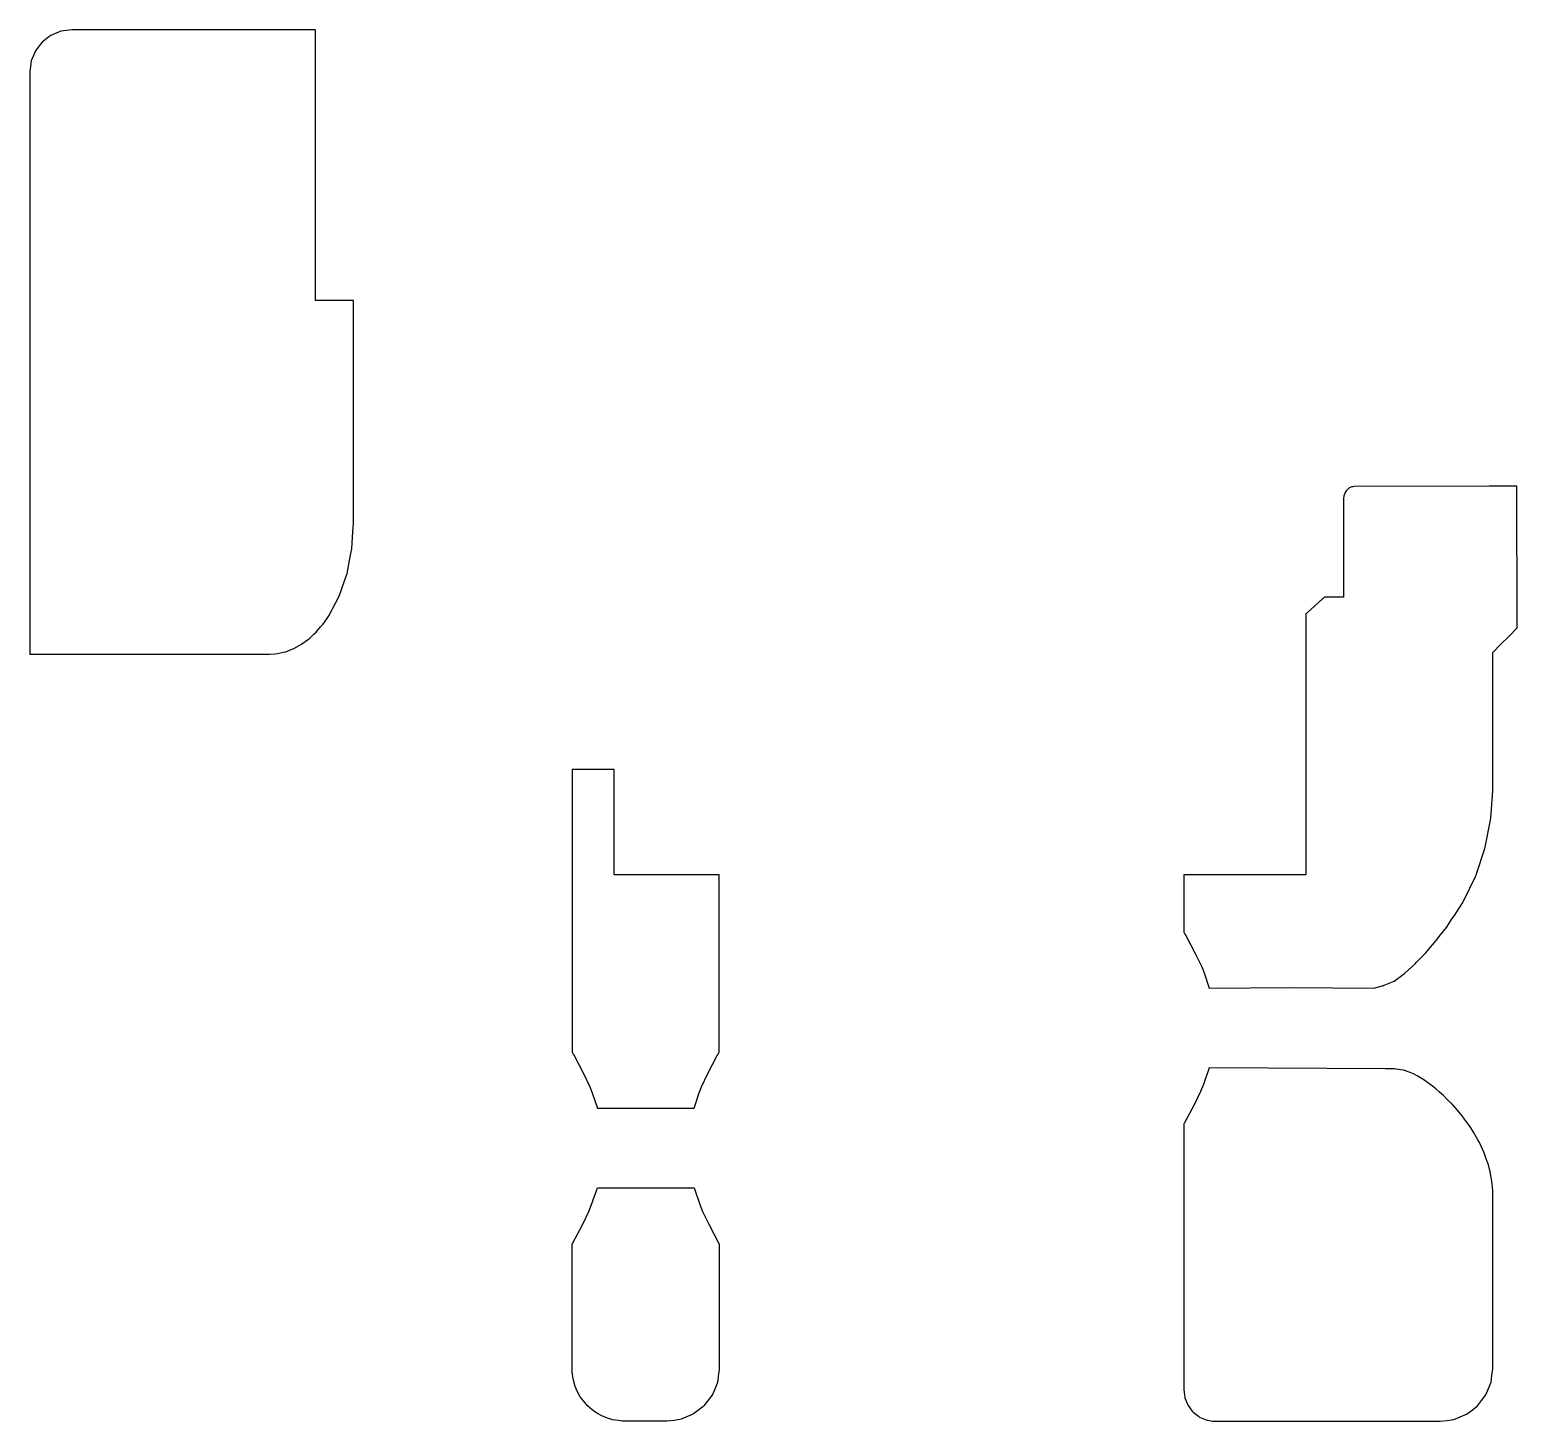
# Model space of a CAD drawing. Header units: metres. Extents: x 2.4 to 73.2, y -16 to 50.2.
import ezdxf

# ---------------------------------------------------------------- set-up
doc = ezdxf.new("R2010")
doc.units = ezdxf.units.M

msp = doc.modelspace()

# ---------------------------------------------------------------- linework, layer by layer
for p, q in [((2.986, 49.614), (2.91, 49.515)), ((3.301, 49.856), (2.986, 49.614)), ((3.4, 49.932), (3.301, 49.856)), ((3.767, 50.084), (3.4, 49.932)), ((3.882, 50.132), (3.767, 50.084)), ((4.276, 50.184), (3.882, 50.132)), ((4.4, 50.2), (4.276, 50.184)), ((6.718, 50.2), (4.4, 50.2)), ((6.896, 50.2), (6.718, 50.2)), ((7.092, 50.2), (6.896, 50.2)), ((7.288, 50.2), (7.092, 50.2)), ((7.461, 50.2), (7.288, 50.2)), ((7.586, 50.2), (7.461, 50.2)), ((13.586, 50.2), (7.586, 50.2)), ((13.704, 50.2), (13.586, 50.2)), ((13.854, 50.2), (13.704, 50.2)), ((14.017, 50.2), (13.854, 50.2)), ((14.175, 50.2), (14.017, 50.2)), ((14.313, 50.2), (14.175, 50.2)), ((16, 50.2), (14.313, 50.2)), ((16, 46.389), (16, 50.2)), ((2.62, 49.085), (2.468, 48.718)), ((2.668, 49.2), (2.62, 49.085)), ((2.91, 49.515), (2.668, 49.2)), ((2.452, 48.594), (2.4, 48.2)), ((2.4, 48.2), (2.4, 45.916)), ((2.468, 48.718), (2.452, 48.594)), ((16, 45.2), (16, 46.389)), ((2.4, 45.916), (2.4, 44.844)), ((2.4, 44.844), (2.4, 44.001)), ((16, 44.868), (16, 45.2)), ((16, 44.124), (16, 44.868)), ((2.4, 44.001), (2.4, 43.973)), ((2.4, 43.973), (2.4, 43.944)), ((2.4, 43.944), (2.4, 43.135)), ((16, 43.753), (16, 44.124)), ((16, 43.037), (16, 43.753)), ((2.4, 43.135), (2.4, 43.103)), ((2.4, 43.103), (2.4, 42.566)), ((2.4, 42.566), (2.4, 41.76)), ((16, 42.568), (16, 43.037)), ((16, 41.927), (16, 42.568)), ((16, 42.568), (16, 42.568)), ((2.4, 41.76), (2.4, 41.092)), ((16, 41.295), (16, 41.927)), ((2.4, 41.092), (2.4, 40.589)), ((16, 40.775), (16, 41.295)), ((2.4, 40.589), (2.4, 38.5)), ((16, 39.909), (16, 40.775)), ((16, 39.552), (16, 39.909)), ((16, 38.37), (16, 39.552)), ((2.4, 38.5), (2.4, 37.905)), ((16, 37.319), (16, 38.37)), ((2.4, 37.905), (2.4, 37.479)), ((2.4, 37.479), (2.4, 31.699)), ((16.685, 37.319), (16, 37.319)), ((17.8, 37.319), (16.685, 37.319)), ((17.8, 35.656), (17.8, 37.319)), ((17.8, 32.661), (17.8, 35.656)), ((17.8, 30.897), (17.8, 32.661)), ((2.4, 31.699), (2.4, 28.423)), ((17.8, 29.798), (17.8, 30.897)), ((17.8, 28.497), (17.8, 29.798)), ((2.4, 28.423), (2.4, 25.708)), ((17.8, 26.716), (17.8, 28.497)), ((65.086, 28.333), (65.051, 28.3)), ((65.144, 28.385), (65.086, 28.333)), ((65.187, 28.41), (65.144, 28.385)), ((65.249, 28.441), (65.187, 28.41)), ((65.298, 28.456), (65.249, 28.441)), ((65.336, 28.461), (65.298, 28.456)), ((65.398, 28.468), (65.336, 28.461)), ((65.4, 28.468), (65.398, 28.468)), ((71.829, 28.486), (65.4, 28.468)), ((73.147, 28.487), (71.829, 28.486)), ((73.16, 21.864), (73.147, 28.487)), ((64.903, 27.906), (64.9, 27.877)), ((64.9, 27.877), (64.9, 27.849)), ((64.9, 27.849), (64.9, 26.706)), ((64.915, 28.02), (64.903, 27.906)), ((64.924, 28.055), (64.915, 28.02)), ((64.958, 28.151), (64.924, 28.055)), ((64.976, 28.189), (64.958, 28.151)), ((65.024, 28.263), (64.976, 28.189)), ((65.051, 28.3), (65.024, 28.263)), ((17.723, 25.502), (17.775, 26.32)), ((17.775, 26.32), (17.8, 26.716)), ((64.9, 26.706), (64.9, 24.723)), ((2.4, 25.708), (2.4, 20.493)), ((17.649, 25.121), (17.723, 25.502)), ((17.496, 24.334), (17.649, 25.121)), ((17.375, 23.983), (17.496, 24.334)), ((64.9, 24.723), (64.9, 24.01)), ((17.126, 23.258), (17.375, 23.983)), ((64.9, 24.01), (64.9, 23.616)), ((64.9, 23.616), (64.9, 23.2)), ((16.628, 22.315), (16.964, 22.951)), ((16.964, 22.951), (17.126, 23.258)), ((63.868, 23.091), (63.181, 22.473)), ((63.913, 23.132), (63.868, 23.091)), ((63.955, 23.17), (63.913, 23.132)), ((63.973, 23.186), (63.955, 23.17)), ((63.988, 23.2), (63.973, 23.186)), ((64.594, 23.2), (63.988, 23.2)), ((64.9, 23.2), (64.594, 23.2)), ((16.338, 21.905), (16.534, 22.182)), ((16.534, 22.182), (16.628, 22.315)), ((63.101, 22.401), (63.1, 22.4)), ((63.1, 22.4), (63.1, 19.548)), ((63.104, 22.403), (63.101, 22.401)), ((63.108, 22.407), (63.104, 22.403)), ((63.115, 22.413), (63.108, 22.407)), ((63.123, 22.421), (63.115, 22.413)), ((63.133, 22.429), (63.123, 22.421)), ((63.156, 22.45), (63.133, 22.429)), ((63.181, 22.473), (63.156, 22.45)), ((15.686, 21.227), (15.913, 21.439)), ((15.913, 21.439), (16.022, 21.541)), ((16.022, 21.541), (16.235, 21.787)), ((16.235, 21.787), (16.338, 21.905)), ((72.387, 20.964), (72.771, 21.354)), ((72.771, 21.354), (73.154, 21.742)), ((73.154, 21.742), (73.155, 21.743)), ((73.155, 21.743), (73.16, 21.749)), ((73.155, 21.743), (73.155, 21.743)), ((73.16, 21.749), (73.16, 21.864)), ((14.064, 20.513), (14.192, 20.523)), ((14.192, 20.523), (14.454, 20.583)), ((14.454, 20.583), (14.58, 20.612)), ((14.58, 20.612), (14.837, 20.712)), ((14.837, 20.712), (14.961, 20.761)), ((14.961, 20.761), (15.21, 20.899)), ((15.21, 20.899), (15.331, 20.966)), ((15.331, 20.966), (15.57, 21.142)), ((15.57, 21.142), (15.686, 21.227)), ((72, 20.572), (72.387, 20.964)), ((72, 17.192), (72, 20.572)), ((2.4, 20.493), (10.084, 20.493)), ((10.084, 20.493), (13.8, 20.493)), ((13.8, 20.493), (14.064, 20.513)), ((63.1, 19.548), (63.1, 10)), ((72, 16.851), (72, 17.192)), ((72, 14.244), (72, 16.851)), ((28.526, 15), (28.2, 15)), ((28.2, 15), (28.2, 12.72)), ((30.2, 15), (28.526, 15)), ((30.2, 14.619), (30.2, 15)), ((30.2, 12.651), (30.2, 14.619)), ((71.991, 13.986), (72, 14.242)), ((72, 14.242), (72, 14.244)), ((72, 14.242), (72, 14.242)), ((71.924, 12.911), (71.991, 13.986)), ((71.903, 12.709), (71.924, 12.911)), ((28.2, 12.72), (28.2, 10.947)), ((30.2, 12.608), (30.2, 12.651)), ((30.2, 12.393), (30.2, 12.608)), ((30.2, 12.351), (30.2, 12.393)), ((30.2, 12.136), (30.2, 12.351)), ((30.2, 12.096), (30.2, 12.136)), ((30.2, 11.896), (30.2, 12.096)), ((71.656, 11.385), (71.868, 12.511)), ((71.868, 12.511), (71.903, 12.709)), ((30.2, 11.861), (30.2, 11.896)), ((30.2, 11.69), (30.2, 11.861)), ((30.2, 11.663), (30.2, 11.69)), ((30.2, 11.533), (30.2, 11.663)), ((30.2, 11.287), (30.2, 11.533)), ((71.622, 11.251), (71.656, 11.385)), ((28.2, 10.947), (28.2, 10.763)), ((28.2, 10.763), (28.2, 9.503)), ((30.2, 10), (30.2, 11.287)), ((71.226, 10.042), (71.622, 11.251)), ((31.445, 10), (30.2, 10)), ((35.2, 10), (31.445, 10)), ((35.2, 9.007), (35.2, 10)), ((60.883, 10), (57.3, 10)), ((57.3, 10), (57.3, 8.292)), ((60.937, 10), (60.883, 10)), ((62.253, 10), (60.937, 10)), ((63.1, 10), (62.253, 10)), ((70.621, 8.782), (71.178, 9.914)), ((71.178, 9.914), (71.204, 9.977)), ((71.204, 9.977), (71.226, 10.042)), ((28.2, 9.503), (28.2, 3.771)), ((35.2, 3.165), (35.2, 9.007)), ((70.175, 8.056), (70.536, 8.63)), ((70.536, 8.63), (70.6, 8.735)), ((70.6, 8.735), (70.609, 8.754)), ((70.609, 8.754), (70.621, 8.782)), ((57.3, 8.292), (57.3, 7.261)), ((69.791, 7.492), (70.067, 7.911)), ((70.067, 7.911), (70.175, 8.056)), ((57.3, 7.261), (57.353, 7.178)), ((57.353, 7.178), (57.395, 7.112)), ((57.395, 7.112), (57.842, 6.253)), ((69.308, 6.864), (69.509, 7.146)), ((69.509, 7.146), (69.791, 7.492)), ((68.809, 6.28), (68.947, 6.461)), ((68.947, 6.461), (69.308, 6.864)), ((57.842, 6.253), (58.149, 5.62)), ((67.988, 5.471), (68.304, 5.755)), ((68.304, 5.755), (68.371, 5.837)), ((68.371, 5.837), (68.809, 6.28)), ((58.149, 5.62), (58.26, 5.329)), ((58.26, 5.329), (58.5, 4.598)), ((67.309, 4.944), (67.728, 5.259)), ((67.728, 5.259), (67.803, 5.305)), ((67.803, 5.305), (67.988, 5.471)), ((58.5, 4.598), (62.429, 4.635)), ((62.429, 4.635), (66.331, 4.598)), ((66.331, 4.598), (66.512, 4.656)), ((66.512, 4.656), (66.786, 4.73)), ((66.786, 4.73), (66.813, 4.733)), ((66.813, 4.733), (66.836, 4.743)), ((66.836, 4.743), (67.309, 4.944)), ((28.2, 3.771), (28.2, 1.552)), ((35.2, 1.552), (35.2, 3.165)), ((28.2, 1.552), (28.253, 1.469)), ((28.253, 1.469), (28.295, 1.402)), ((35.105, 1.402), (35.147, 1.469)), ((35.147, 1.469), (35.2, 1.552)), ((28.295, 1.402), (28.742, 0.543)), ((34.658, 0.543), (35.105, 1.402)), ((58.5, 0.808), (58.229, 0.014)), ((66.9, 0.761), (58.5, 0.808)), ((67.321, 0.762), (66.9, 0.761)), ((67.381, 0.752), (67.321, 0.762)), ((67.756, 0.706), (67.381, 0.752)), ((28.742, 0.543), (29.049, -0.09)), ((34.351, -0.09), (34.658, 0.543)), ((58.229, 0.014), (58.098, -0.319)), ((68.066, 0.591), (67.756, 0.706)), ((68.225, 0.532), (68.066, 0.591)), ((68.399, 0.427), (68.225, 0.532)), ((68.712, 0.239), (68.399, 0.427)), ((68.714, 0.238), (68.712, 0.239)), ((68.716, 0.236), (68.714, 0.238)), ((69.014, 0.026), (68.716, 0.236)), ((69.19, -0.099), (69.014, 0.026)), ((29.049, -0.09), (29.16, -0.381)), ((29.16, -0.381), (29.4, -1.111)), ((34, -1.111), (34.24, -0.381)), ((34.24, -0.381), (34.351, -0.09)), ((34.24, -0.381), (34.24, -0.381)), ((58.098, -0.319), (57.803, -0.912)), ((69.3, -0.2), (69.19, -0.099)), ((69.448, -0.336), (69.3, -0.2)), ((69.574, -0.437), (69.448, -0.336)), ((69.649, -0.498), (69.574, -0.437)), ((69.834, -0.685), (69.649, -0.498)), ((70.078, -0.932), (69.834, -0.685)), ((29.4, -1.111), (30.514, -1.111)), ((30.514, -1.111), (34, -1.111)), ((57.803, -0.912), (57.313, -1.834)), ((70.085, -0.941), (70.078, -0.932)), ((70.094, -0.953), (70.085, -0.941)), ((70.319, -1.204), (70.094, -0.953)), ((70.466, -1.371), (70.319, -1.204)), ((70.543, -1.475), (70.466, -1.371)), ((57.307, -1.843), (57.3, -1.853)), ((57.3, -1.853), (57.3, -3.957)), ((57.313, -1.834), (57.307, -1.843)), ((70.654, -1.629), (70.543, -1.475)), ((70.753, -1.753), (70.654, -1.629)), ((70.812, -1.828), (70.753, -1.753)), ((70.947, -2.035), (70.812, -1.828)), ((71.112, -2.291), (70.947, -2.035)), ((71.13, -2.325), (71.112, -2.291)), ((71.16, -2.382), (71.13, -2.325)), ((71.293, -2.615), (71.16, -2.382)), ((71.365, -2.744), (71.293, -2.615)), ((71.441, -2.91), (71.365, -2.744)), ((71.573, -3.202), (71.441, -2.91)), ((71.577, -3.213), (71.573, -3.202)), ((71.585, -3.237), (71.577, -3.213)), ((71.688, -3.509), (71.585, -3.237)), ((71.736, -3.636), (71.688, -3.509)), ((57.3, -3.957), (57.3, -5.683)), ((71.785, -3.808), (71.736, -3.636)), ((71.857, -4.066), (71.785, -3.808)), ((71.866, -4.112), (71.857, -4.066)), ((71.888, -4.228), (71.866, -4.112)), ((71.925, -4.408), (71.888, -4.228)), ((29.129, -5.696), (29.4, -4.902)), ((29.4, -4.902), (33.203, -4.902)), ((33.203, -4.902), (34, -4.902)), ((34, -4.902), (34.271, -5.696)), ((71.939, -4.475), (71.925, -4.408)), ((71.966, -4.698), (71.939, -4.475)), ((71.985, -4.863), (71.966, -4.698)), ((71.992, -5.046), (71.985, -4.863)), ((72, -5.227), (71.992, -5.046)), ((72, -6.385), (72, -5.227)), ((28.703, -6.622), (28.998, -6.029)), ((28.998, -6.029), (29.129, -5.696)), ((34.271, -5.696), (34.402, -6.029)), ((34.402, -6.029), (34.697, -6.622)), ((57.3, -5.683), (57.3, -7.023)), ((28.213, -7.543), (28.703, -6.622)), ((34.697, -6.622), (35.187, -7.543)), ((57.3, -7.023), (57.3, -8.027)), ((72, -7.417), (72, -6.385)), ((72, -6.385), (72, -6.385)), ((28.2, -7.563), (28.207, -7.552)), ((28.2, -9.422), (28.2, -7.563)), ((28.207, -7.552), (28.213, -7.543)), ((35.187, -7.543), (35.193, -7.552)), ((35.193, -7.552), (35.2, -7.563)), ((35.2, -7.563), (35.2, -9.027)), ((72, -8.316), (72, -7.417)), ((57.3, -8.027), (57.3, -8.755)), ((72, -9.006), (72, -8.316)), ((35.2, -9.027), (35.2, -10.161)), ((57.3, -8.755), (57.3, -8.9)), ((57.3, -8.9), (57.3, -9.426)), ((72, -9.517), (72, -9.006)), ((28.2, -10.686), (28.2, -9.422)), ((57.3, -9.426), (57.3, -9.568)), ((57.3, -9.568), (57.3, -14.177)), ((72, -10.06), (72, -9.517)), ((35.2, -10.161), (35.2, -10.982)), ((72, -10.159), (72, -10.06)), ((72, -13.5), (72, -10.159)), ((28.2, -11.509), (28.2, -10.686)), ((35.2, -10.982), (35.2, -11.545)), ((28.2, -12.032), (28.2, -11.509)), ((35.2, -11.545), (35.2, -11.904)), ((35.2, -11.904), (35.2, -12.106)), ((28.2, -12.35), (28.2, -12.032)), ((28.2, -12.528), (28.2, -12.35)), ((28.2, -13.5), (28.2, -12.528)), ((35.2, -12.106), (35.2, -13.5)), ((35.2, -12.106), (35.2, -12.106)), ((28.21, -13.702), (28.2, -13.5)), ((28.212, -13.745), (28.21, -13.702)), ((28.238, -13.885), (28.212, -13.745)), ((28.261, -14.044), (28.238, -13.885)), ((28.352, -14.345), (28.261, -14.044)), ((35.121, -14.12), (35.097, -14.198)), ((35.127, -14.079), (35.121, -14.12)), ((35.129, -14.038), (35.127, -14.079)), ((35.17, -13.73), (35.129, -14.038)), ((35.197, -13.561), (35.17, -13.73)), ((35.2, -13.5), (35.197, -13.561)), ((71.79, -14.447), (71.915, -14.147)), ((71.915, -14.147), (71.958, -13.822)), ((71.958, -13.822), (72, -13.5)), ((28.442, -14.562), (28.352, -14.345)), ((28.589, -14.837), (28.442, -14.562)), ((28.738, -15.031), (28.589, -14.837)), ((34.851, -14.772), (34.517, -15.207)), ((34.889, -14.702), (34.851, -14.772)), ((35.097, -14.198), (34.889, -14.702)), ((57.3, -14.177), (57.3, -14.258)), ((57.3, -14.258), (57.3, -14.5)), ((57.3, -14.5), (57.326, -14.74)), ((57.326, -14.74), (57.348, -14.867)), ((71.467, -15.008), (71.665, -14.75)), ((71.665, -14.75), (71.79, -14.447)), ((28.932, -15.268), (28.738, -15.031)), ((29.154, -15.449), (28.932, -15.268)), ((29.369, -15.615), (29.154, -15.449)), ((34.412, -15.313), (33.97, -15.652)), ((34.468, -15.268), (34.412, -15.313)), ((34.517, -15.207), (34.468, -15.268)), ((57.348, -14.867), (57.351, -14.888)), ((57.351, -14.888), (57.478, -15.195)), ((57.478, -15.195), (57.501, -15.25)), ((57.501, -15.25), (57.703, -15.514)), ((57.703, -15.514), (57.739, -15.561)), ((57.739, -15.561), (58.003, -15.763)), ((70.75, -15.665), (71.01, -15.466)), ((71.01, -15.466), (71.268, -15.268)), ((71.268, -15.268), (71.467, -15.008)), ((29.615, -15.746), (29.369, -15.615)), ((29.879, -15.856), (29.615, -15.746)), ((30.139, -15.935), (29.879, -15.856)), ((30.387, -15.959), (30.139, -15.935)), ((30.58, -15.988), (30.387, -15.959)), ((30.7, -16), (30.58, -15.988)), ((32.056, -16), (30.7, -16)), ((32.7, -16), (32.056, -16)), ((33.051, -15.965), (32.7, -16)), ((33.326, -15.92), (33.051, -15.965)), ((33.39, -15.9), (33.326, -15.92)), ((33.909, -15.685), (33.39, -15.9)), ((33.97, -15.652), (33.909, -15.685)), ((58.003, -15.763), (58.05, -15.799)), ((58.05, -15.799), (58.357, -15.926)), ((58.357, -15.926), (58.412, -15.949)), ((58.412, -15.949), (58.525, -15.969)), ((58.525, -15.969), (58.659, -15.993)), ((58.659, -15.993), (58.677, -15.995)), ((58.677, -15.995), (58.694, -15.996)), ((58.694, -15.996), (58.738, -15.999)), ((58.738, -15.999), (58.756, -15.999)), ((58.756, -15.999), (58.8, -16)), ((58.8, -16), (67.036, -16)), ((67.036, -16), (69.5, -16)), ((69.5, -16), (69.822, -15.958)), ((69.822, -15.958), (70.147, -15.915)), ((70.147, -15.915), (70.45, -15.789)), ((70.45, -15.789), (70.75, -15.665))]:
    msp.add_line(p, q)

doc.saveas('drawing.dxf')
